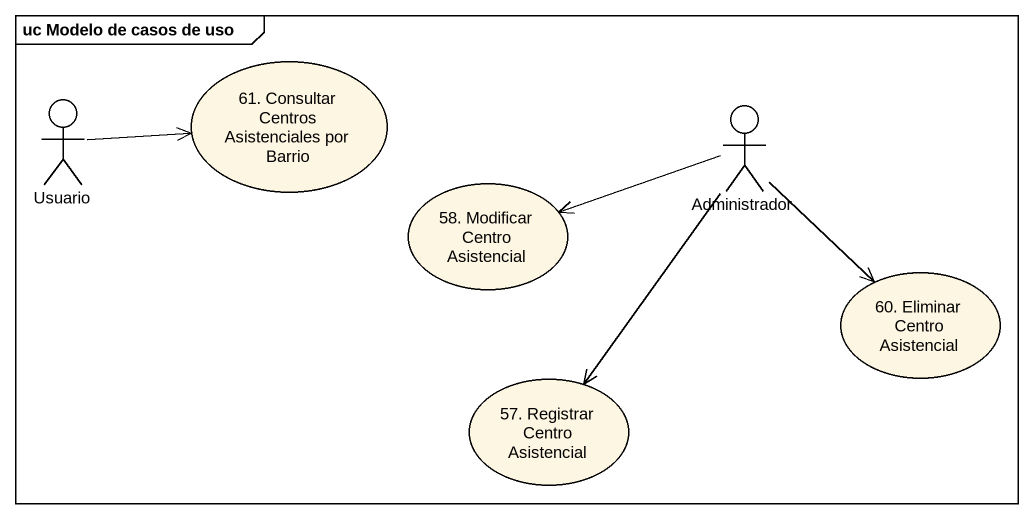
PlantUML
@startuml
mainframe uc Modelo de casos de uso
usecase "61. Consultar Centros Asistenciales por Barrio" as u61_Consultar_Centros
actor Usuario
actor Administrador
usecase "58. Modificar Centro Asistencial" as u58_Modificar_Centro
usecase "60. Eliminar Centro Asistencial" as u60_Eliminar_Centro
usecase "57. Registrar Centro Asistencial" as u57_Registrar_Centro
Usuario -right-> u61_Consultar_Centros
Administrador -left-> u58_Modificar_Centro
Administrador --> u60_Eliminar_Centro
Administrador --> u57_Registrar_Centro
@enduml
